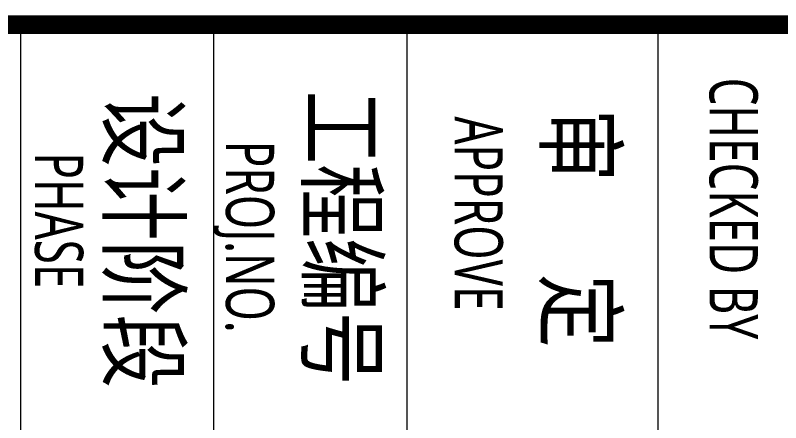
# Model space of a CAD drawing. Header units: inches. Extents: x -3733042 to -3450527, y 579159 to 997713.
# Drawn here: x -3556016 to -3550073, y 660736 to 663899 of the extents above; entities that cross this region are included whole.
import ezdxf
from ezdxf.enums import TextEntityAlignment as Align

# ---------------------------------------------------------------- set-up
doc = ezdxf.new("R2010")
doc.units = ezdxf.units.IN
doc.header["$LTSCALE"] = 1000
doc.header["$MEASUREMENT"] = 0
doc.layers.get('0').update_dxf_attribs({"lineweight": 18})
doc.layers.add('0-TK', color=4, linetype='Continuous', lineweight=18)
doc.layers.add('PUB_TITLE', color=153, linetype='Continuous', lineweight=18)
doc.styles.add('-黑体', font='', dxfattribs={"width": 0.7})
doc.styles.get('-黑体').set_extended_font_data('微软雅黑')

msp = doc.modelspace()

# ---------------------------------------------------------------- linework, layer by layer
at = {"layer": '0-TK'}
msp.add_lwpolyline([(-3560476.8, 663826.8, 144, 144, 0), (-3500476.8, 663826.8, 144, 144, 0)], format="xyseb", dxfattribs=at)
at = {"layer": 'PUB_TITLE'}
for p, q in [((-3555976.8, 663826.8), (-3555976.8, 657512.6)), ((-3554476.8, 663826.8), (-3554476.8, 657512.6)), ((-3552976.8, 663826.8), (-3552976.8, 657512.6)), ((-3551026.8, 663826.8), (-3551026.8, 657512.6))]:
    msp.add_line(p, q, dxfattribs=at)

# ---------------------------------------------------------------- texts
at = {"style": '-黑体'}
for s, height, width, p in [('设计阶段', 525, 0.8, (-3555020, 663293.3)), ('工程编号', 525, 0.8, (-3553478.9, 663315.9)), ('PROJ.NO.', 375, 0.7, (-3554193.3, 662924.6)), ('PHASE', 375, 0.7, (-3555676.2, 662834.8))]:
    msp.add_text(s, height=height, rotation=270, dxfattribs=dict(at, width=width)).set_placement(p, align=Align.MIDDLE_LEFT)
at = {"style": '-黑体', "width": 0.7}
msp.add_text('APPROVE', height=375, rotation=270, dxfattribs=at).set_placement((-3552605.7, 663113.9))
at = {"rotation": 270, "style": '-黑体'}
for s, insert, char_height, width, attachment_point in [('CHECKED BY', (-3550440.7, 663414.9), 375, 3164.086, 4), ('{\\W0.8;审     定}', (-3551951.4, 663175.5), 525, 2840.366, 7)]:
    msp.add_mtext(s, dxfattribs=dict(at, insert=insert, char_height=char_height, width=width, attachment_point=attachment_point))

doc.saveas('drawing.dxf')
